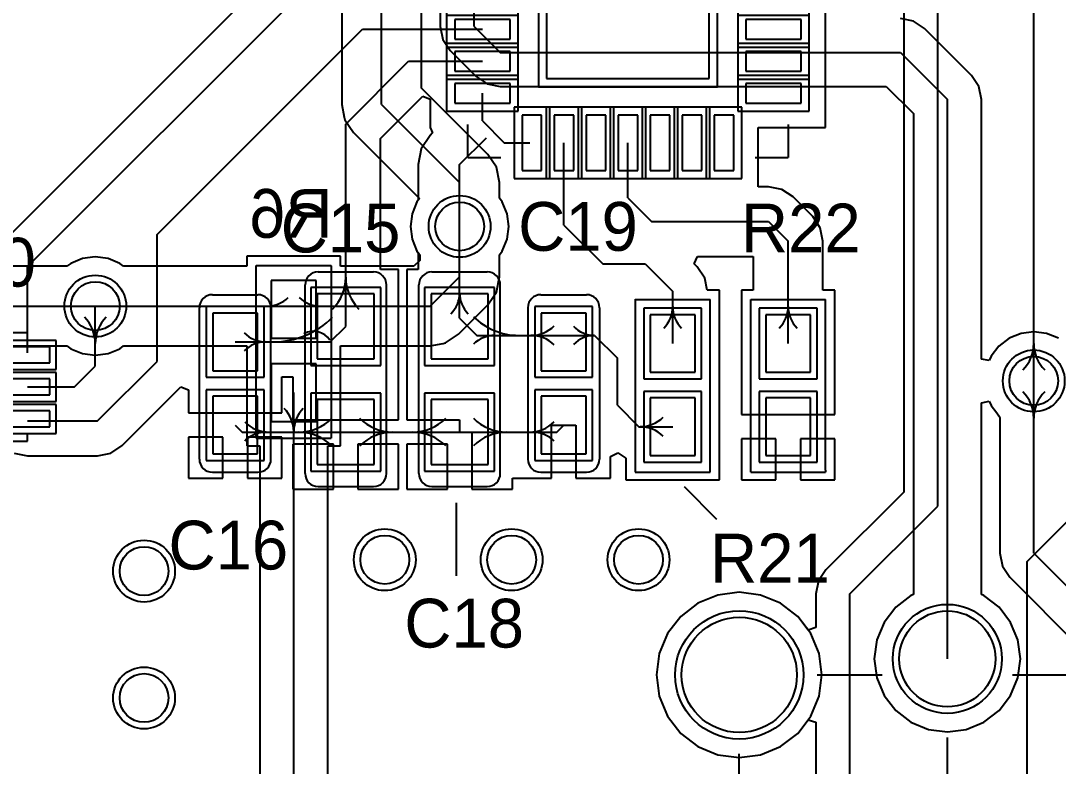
# Model space of a CAD drawing. Extents: x 99 to 149, y 18 to 126.
# Drawn here: x 108.77 to 124.97, y 66.12 to 77.77 of the extents above; entities that cross this region are included whole.
import ezdxf

# ---------------------------------------------------------------- set-up
doc = ezdxf.new("R2010")
doc.units = 0
doc.layers.get('0').update_dxf_attribs({"linetype": 'CONTINUOUS'})
for name, color, linetype in [('BOTTOMLAYER', 5, 'CONTINUOUS'), ('BOTTOMOVERLAY', 54, 'CONTINUOUS'), ('TOPLAYER', 1, 'CONTINUOUS'), ('TOPOVERLAY', 2, 'CONTINUOUS'), ('TOPSOLDER', 216, 'CONTINUOUS')]:
    doc.layers.add(name, color=color, linetype=linetype)

# ---------------------------------------------------------------- blocks, each defined once
blk = doc.blocks.new('KEY_TONE_LED_1')
at = {"layer": 'BOTTOMLAYER'}
for centre, radius in [((0, 2.5), 0.75), ((-3.250001, 2.250001), 0.899999), ((3.249999, 2.250001), 0.899999), ((-3.250001, -2.250001), 0.899999), ((3.249999, -2.250001), 0.899999), ((0, -2.5), 0.75)]:
    blk.add_circle(centre, radius, dxfattribs=at)
at = {"layer": 'TOPLAYER'}
for centre, radius in [((0, 2.5), 0.75), ((-3.250001, 2.250001), 0.899999), ((3.249999, 2.250001), 0.899999), ((-3.250001, -2.250001), 0.899999), ((3.249999, -2.250001), 0.899999), ((0, -2.5), 0.75)]:
    blk.add_circle(centre, radius, dxfattribs=at)
at = {"layer": 'TOPOVERLAY'}
for p, q in [((-1.016, 2.250001), (-2.032, 2.250001)), ((2.032, 2.250001), (1.016, 2.250001)), ((0, 1.2446), (0, 0.508)), ((-3.250001, 1.016), (-3.250001, -1.016)), ((3.249999, 1.016), (3.249999, -1.016)), ((0.4826, 0.508), (-0.508, 0.508)), ((0, -0.508), (-0.508, 0.508)), ((0.4826, 0.508), (0, -0.508)), ((0.508, -0.508), (-0.508, -0.508)), ((0, -0.508), (0, -1.27)), ((-1.016, -2.250001), (-2.032, -2.250001)), ((2.032, -2.250001), (1.016, -2.250001))]:
    blk.add_line(p, q, dxfattribs=at)
blk.add_circle((0, 0), 0.1, dxfattribs=at)
at = {"layer": 'TOPSOLDER'}
for centre, radius in [((-3.250001, 2.250001), 1.001599), ((0, 2.5), 0.8516), ((3.249999, 2.250001), 1.001599), ((-3.250001, -2.250001), 1.001599), ((3.249999, -2.250001), 1.001599), ((0, -2.5), 0.8516)]:
    blk.add_circle(centre, radius, dxfattribs=at)
blk = doc.blocks.new('UDFN_7')
at = {"layer": 'TOPLAYER'}
for p, q in [((0.124998, 1.5), (-0.124998, 1.5)), ((-0.124998, 1.5), (-0.124998, 0.800001)), ((0.124998, 0.800001), (0.124998, 1.5)), ((0.624997, 1.5), (0.375001, 1.5)), ((0.375001, 1.5), (0.375001, 0.800001)), ((0.624997, 0.800001), (0.624997, 1.5)), ((1.124996, 1.5), (0.875, 1.5)), ((0.875, 1.5), (0.875, 0.800001)), ((1.124996, 0.800001), (1.124996, 1.5)), ((-0.124998, 0.800001), (0.124998, 0.800001)), ((0.375001, 0.800001), (0.624997, 0.800001)), ((0.875, 0.800001), (1.124996, 0.800001)), ((0.124998, 0.349999), (-0.124998, 0.349999)), ((-0.124998, 0.349999), (-0.124998, -0.349999)), ((0.124998, -0.349999), (0.124998, 0.349999)), ((0.624997, 0.349999), (0.375001, 0.349999)), ((0.375001, 0.349999), (0.375001, -0.349999)), ((0.624997, -0.349999), (0.624997, 0.349999)), ((1.124996, 0.349999), (0.875, 0.349999)), ((0.875, 0.349999), (0.875, -0.349999)), ((1.124996, -0.349999), (1.124996, 0.349999)), ((-0.124998, -0.349999), (0.124998, -0.349999)), ((0.375001, -0.349999), (0.624997, -0.349999)), ((0.875, -0.349999), (1.124996, -0.349999))]:
    blk.add_line(p, q, dxfattribs=at)
at = {"layer": 'TOPOVERLAY'}
for p, q in [((-0.249999, 1.15), (-0.349999, 1.15)), ((-0.349999, 0), (-0.349999, 1.15)), ((1.35, 1.15), (1.249997, 1.15)), ((1.349997, 0.000003), (1.35, 1.15)), ((-0.249999, 0), (-0.349999, 0)), ((1.250003, 0), (1.349997, 0.000003))]:
    blk.add_line(p, q, dxfattribs=at)
blk.add_circle((-0.449999, -0.449999), 0.1, dxfattribs=at)
at = {"layer": 'TOPSOLDER'}
for p, q in [((0.226598, 1.6016), (-0.226598, 1.6016)), ((-0.226598, 1.6016), (-0.226598, 0.698401)), ((0.226598, 0.698401), (0.226598, 1.6016)), ((0.726597, 1.6016), (0.273401, 1.6016)), ((0.273401, 1.6016), (0.273401, 0.698401)), ((0.726597, 0.698401), (0.726597, 1.6016)), ((1.226596, 1.6016), (0.7734, 1.6016)), ((0.7734, 1.6016), (0.7734, 0.698401)), ((1.226596, 0.698401), (1.226596, 1.6016)), ((-0.226598, 0.698401), (0.226598, 0.698401)), ((0.273401, 0.698401), (0.726597, 0.698401)), ((0.7734, 0.698401), (1.226596, 0.698401)), ((0.226598, 0.451599), (-0.226598, 0.451599)), ((-0.226598, 0.451599), (-0.226598, -0.451599)), ((0.226598, -0.451599), (0.226598, 0.451599)), ((0.726597, 0.451599), (0.273401, 0.451599)), ((0.273401, 0.451599), (0.273401, -0.451599)), ((0.726597, -0.451599), (0.726597, 0.451599)), ((1.226596, 0.451599), (0.7734, 0.451599)), ((0.7734, 0.451599), (0.7734, -0.451599)), ((1.226596, -0.451599), (1.226596, 0.451599)), ((-0.226598, -0.451599), (0.226598, -0.451599)), ((0.273401, -0.451599), (0.726597, -0.451599)), ((0.7734, -0.451599), (1.226596, -0.451599))]:
    blk.add_line(p, q, dxfattribs=at)
blk = doc.blocks.new('QFN_28_9')
at = {"layer": 'TOPLAYER'}
for p, q in [((0.9257, 1.2051), (0.6209, 1.2051)), ((0.6209, 1.2051), (0.6209, 0.3415)), ((0.9257, 0.3415), (0.9257, 1.2051)), ((1.425699, 1.2051), (1.120899, 1.2051)), ((1.120899, 1.2051), (1.120899, 0.3415)), ((1.425699, 0.3415), (1.425699, 1.2051)), ((1.925704, 1.2051), (1.620904, 1.2051)), ((1.620904, 1.2051), (1.620904, 0.3415)), ((1.925704, 0.3415), (1.925704, 1.2051)), ((2.425703, 1.2051), (2.120903, 1.2051)), ((2.120903, 1.2051), (2.120903, 0.3415)), ((2.425703, 0.3415), (2.425703, 1.2051)), ((2.925699, 1.205098), (2.620899, 1.205098)), ((2.620899, 1.205098), (2.620899, 0.341498)), ((2.925699, 0.341498), (2.925699, 1.205098)), ((3.425698, 1.205098), (3.120898, 1.205098)), ((3.120898, 1.205098), (3.120898, 0.341498)), ((3.425698, 0.341498), (3.425698, 1.205098)), ((3.925697, 1.205098), (3.620897, 1.205098)), ((3.620897, 1.205098), (3.620897, 0.341498)), ((3.925697, 0.341498), (3.925697, 1.205098)), ((0.6209, 0.3415), (0.9257, 0.3415)), ((1.120899, 0.3415), (1.425699, 0.3415)), ((1.620904, 0.3415), (1.925704, 0.3415)), ((2.120903, 0.3415), (2.425703, 0.3415)), ((2.620899, 0.341498), (2.925699, 0.341498)), ((3.120898, 0.341498), (3.425698, 0.341498)), ((3.620897, 0.341498), (3.925697, 0.341498)), ((0.4318, 0.1524), (-0.4318, 0.1524)), ((-0.4318, 0.1524), (-0.4318, -0.1524)), ((0.4318, -0.1524), (0.4318, 0.1524)), ((4.978403, 0.152397), (4.114803, 0.152397)), ((4.114803, 0.152397), (4.114803, -0.152403)), ((4.978403, -0.152403), (4.978403, 0.152397)), ((-0.4318, -0.1524), (0.4318, -0.1524)), ((4.114803, -0.152403), (4.978403, -0.152403)), ((3.543303, -0.230002), (1.003303, -0.230002)), ((1.003303, -0.230002), (1.003303, -2.770002)), ((3.543303, -2.770002), (3.543303, -0.230002)), ((0.4318, -0.347599), (-0.4318, -0.347599)), ((-0.4318, -0.347599), (-0.4318, -0.652399)), ((0.4318, -0.652399), (0.4318, -0.347599)), ((4.978403, -0.347602), (4.114803, -0.347602)), ((4.114803, -0.347602), (4.114803, -0.652402)), ((4.978403, -0.652402), (4.978403, -0.347602)), ((-0.4318, -0.652399), (0.4318, -0.652399)), ((4.114803, -0.652402), (4.978403, -0.652402)), ((0.4318, -0.847601), (-0.4318, -0.847601)), ((-0.4318, -0.847601), (-0.4318, -1.152401)), ((0.4318, -1.152401), (0.4318, -0.847601)), ((4.9784, -0.847601), (4.1148, -0.847601)), ((4.1148, -0.847601), (4.1148, -1.152401)), ((4.9784, -1.152401), (4.9784, -0.847601)), ((-0.4318, -1.152401), (0.4318, -1.152401)), ((4.1148, -1.152401), (4.9784, -1.152401)), ((0.4318, -1.347602), (-0.4318, -1.347602)), ((-0.4318, -1.347602), (-0.4318, -1.652402)), ((0.4318, -1.652402), (0.4318, -1.347602)), ((4.978403, -1.3476), (4.114803, -1.3476)), ((4.114803, -1.3476), (4.114803, -1.6524)), ((4.978403, -1.6524), (4.978403, -1.3476)), ((-0.4318, -1.652402), (0.4318, -1.652402)), ((4.114803, -1.6524), (4.978403, -1.6524)), ((0.4318, -1.847601), (-0.4318, -1.847601)), ((-0.4318, -1.847601), (-0.4318, -2.152401)), ((0.4318, -2.152401), (0.4318, -1.847601)), ((4.978403, -1.847599), (4.114803, -1.847599)), ((4.114803, -1.847599), (4.114803, -2.152399)), ((4.978403, -2.152399), (4.978403, -1.847599)), ((-0.4318, -2.152401), (0.4318, -2.152401)), ((4.114803, -2.152399), (4.978403, -2.152399)), ((0.4318, -2.3476), (-0.4318, -2.3476)), ((-0.4318, -2.3476), (-0.4318, -2.6524)), ((0.4318, -2.6524), (0.4318, -2.3476)), ((4.978403, -2.347598), (4.114803, -2.347598)), ((4.114803, -2.347598), (4.114803, -2.652398)), ((4.978403, -2.652398), (4.978403, -2.347598)), ((-0.4318, -2.6524), (0.4318, -2.6524)), ((4.114803, -2.652398), (4.978403, -2.652398)), ((0.4318, -2.847599), (-0.4318, -2.847599)), ((-0.4318, -2.847599), (-0.4318, -3.152399)), ((0.4318, -3.152399), (0.4318, -2.847599)), ((1.003303, -2.770002), (3.543303, -2.770002)), ((4.978403, -2.847599), (4.114803, -2.847599)), ((4.114803, -2.847599), (4.114803, -3.152399)), ((4.978403, -3.152399), (4.978403, -2.847599)), ((-0.4318, -3.152399), (0.4318, -3.152399)), ((4.114803, -3.152399), (4.978403, -3.152399)), ((0.9257, -3.3415), (0.6209, -3.3415)), ((0.6209, -3.3415), (0.6209, -4.2051)), ((0.9257, -4.2051), (0.9257, -3.3415)), ((1.425699, -3.3415), (1.120899, -3.3415)), ((1.120899, -3.3415), (1.120899, -4.2051)), ((1.425699, -4.2051), (1.425699, -3.3415)), ((1.925701, -3.3415), (1.620901, -3.3415)), ((1.620901, -3.3415), (1.620901, -4.2051)), ((1.925701, -4.2051), (1.925701, -3.3415)), ((2.4257, -3.3415), (2.1209, -3.3415)), ((2.1209, -3.3415), (2.1209, -4.2051)), ((2.4257, -4.2051), (2.4257, -3.3415)), ((2.925699, -3.3415), (2.620899, -3.3415)), ((2.620899, -3.3415), (2.620899, -4.2051)), ((2.925699, -4.2051), (2.925699, -3.3415)), ((3.425698, -3.3415), (3.120898, -3.3415)), ((3.120898, -3.3415), (3.120898, -4.2051)), ((3.425698, -4.2051), (3.425698, -3.3415)), ((3.925697, -3.3415), (3.620897, -3.3415)), ((3.620897, -3.3415), (3.620897, -4.2051)), ((3.925697, -4.2051), (3.925697, -3.3415)), ((0.6209, -4.2051), (0.9257, -4.2051)), ((1.120899, -4.2051), (1.425699, -4.2051)), ((1.620901, -4.2051), (1.925701, -4.2051)), ((2.1209, -4.2051), (2.4257, -4.2051)), ((2.620899, -4.2051), (2.925699, -4.2051)), ((3.120898, -4.2051), (3.425698, -4.2051)), ((3.620897, -4.2051), (3.925697, -4.2051))]:
    blk.add_line(p, q, dxfattribs=at)
at = {"layer": 'TOPOVERLAY'}
for p, q in [((-0.2286, 1.0019), (0.288158, 1.0019)), ((-0.2286, 0.48514), (-0.2286, 1.0019)), ((4.258434, 1.0019), (4.775203, 1.0019)), ((4.775197, 0.485137), (4.775203, 1.0019)), ((-0.2286, -4.0019), (-0.2286, -3.485139)), ((4.775197, -3.485142), (4.7752, -4.0019)), ((-0.2286, -4.0019), (0.28816, -4.0019)), ((4.25844, -4.0019), (4.7752, -4.0019))]:
    blk.add_line(p, q, dxfattribs=at)
blk.add_circle((-0.5715, 1.0654), 0.056797, dxfattribs=at)
at = {"layer": 'TOPSOLDER'}
for p, q in [((1.0527, 1.3321), (0.4939, 1.3321)), ((0.4939, 1.3321), (0.4939, 0.2145)), ((1.552699, 1.3321), (0.993899, 1.3321)), ((0.993899, 1.3321), (0.993899, 0.2145)), ((1.0527, 0.2145), (1.0527, 1.3321)), ((2.052704, 1.3321), (1.493904, 1.3321)), ((1.493904, 1.3321), (1.493904, 0.2145)), ((1.552699, 0.2145), (1.552699, 1.3321)), ((2.552703, 1.3321), (1.993903, 1.3321)), ((1.993903, 1.3321), (1.993903, 0.2145)), ((2.052704, 0.2145), (2.052704, 1.3321)), ((3.052699, 1.332098), (2.493899, 1.332098)), ((2.493899, 1.332098), (2.493899, 0.214498)), ((2.552703, 0.2145), (2.552703, 1.3321)), ((3.552698, 1.332098), (2.993898, 1.332098)), ((2.993898, 1.332098), (2.993898, 0.214498)), ((3.052699, 0.214498), (3.052699, 1.332098)), ((4.052697, 1.332098), (3.493897, 1.332098)), ((3.493897, 1.332098), (3.493897, 0.214498)), ((3.552698, 0.214498), (3.552698, 1.332098)), ((4.052697, 0.214498), (4.052697, 1.332098)), ((0.5588, 0.2794), (-0.5588, 0.2794)), ((-0.5588, 0.2794), (-0.5588, -0.2794)), ((0.4939, 0.2145), (1.0527, 0.2145)), ((0.5588, -0.2794), (0.5588, 0.2794)), ((0.993899, 0.2145), (1.552699, 0.2145)), ((1.493904, 0.2145), (2.052704, 0.2145)), ((1.993903, 0.2145), (2.552703, 0.2145)), ((2.493899, 0.214498), (3.052699, 0.214498)), ((2.993898, 0.214498), (3.552698, 0.214498)), ((3.493897, 0.214498), (4.052697, 0.214498)), ((5.105403, 0.279397), (3.987803, 0.279397)), ((3.987803, 0.279397), (3.987803, -0.279403)), ((5.105403, -0.279403), (5.105403, 0.279397)), ((3.670303, -0.103002), (0.876303, -0.103002)), ((0.876303, -0.103002), (0.876303, -2.897002)), ((3.670303, -2.897002), (3.670303, -0.103002)), ((0.5588, -0.220599), (-0.5588, -0.220599)), ((-0.5588, -0.220599), (-0.5588, -0.779399)), ((-0.5588, -0.2794), (0.5588, -0.2794)), ((0.5588, -0.779399), (0.5588, -0.220599)), ((5.105403, -0.220602), (3.987803, -0.220602)), ((3.987803, -0.220602), (3.987803, -0.779402)), ((3.987803, -0.279403), (5.105403, -0.279403)), ((5.105403, -0.779402), (5.105403, -0.220602)), ((0.5588, -0.720601), (-0.5588, -0.720601)), ((-0.5588, -0.720601), (-0.5588, -1.279401)), ((-0.5588, -0.779399), (0.5588, -0.779399)), ((0.5588, -1.279401), (0.5588, -0.720601)), ((5.1054, -0.720601), (3.9878, -0.720601)), ((3.9878, -0.720601), (3.9878, -1.279401)), ((3.987803, -0.779402), (5.105403, -0.779402)), ((5.1054, -1.279401), (5.1054, -0.720601)), ((0.5588, -1.220602), (-0.5588, -1.220602)), ((-0.5588, -1.220602), (-0.5588, -1.779402)), ((-0.5588, -1.279401), (0.5588, -1.279401)), ((0.5588, -1.779402), (0.5588, -1.220602)), ((3.9878, -1.279401), (5.1054, -1.279401)), ((5.105403, -1.2206), (3.987803, -1.2206)), ((3.987803, -1.2206), (3.987803, -1.7794)), ((5.105403, -1.7794), (5.105403, -1.2206)), ((0.5588, -1.720601), (-0.5588, -1.720601)), ((-0.5588, -1.720601), (-0.5588, -2.279401)), ((-0.5588, -1.779402), (0.5588, -1.779402)), ((0.5588, -2.279401), (0.5588, -1.720601)), ((5.105403, -1.720599), (3.987803, -1.720599)), ((3.987803, -1.720599), (3.987803, -2.279399)), ((3.987803, -1.7794), (5.105403, -1.7794)), ((5.105403, -2.279399), (5.105403, -1.720599)), ((0.5588, -2.2206), (-0.5588, -2.2206)), ((-0.5588, -2.2206), (-0.5588, -2.7794)), ((0.5588, -2.7794), (0.5588, -2.2206)), ((5.105403, -2.220598), (3.987803, -2.220598)), ((3.987803, -2.220598), (3.987803, -2.779398)), ((5.105403, -2.779398), (5.105403, -2.220598)), ((-0.5588, -2.279401), (0.5588, -2.279401)), ((3.987803, -2.279399), (5.105403, -2.279399)), ((0.5588, -2.720599), (-0.5588, -2.720599)), ((-0.5588, -2.720599), (-0.5588, -3.279399)), ((0.5588, -3.279399), (0.5588, -2.720599)), ((5.105403, -2.720599), (3.987803, -2.720599)), ((3.987803, -2.720599), (3.987803, -3.279399)), ((5.105403, -3.279399), (5.105403, -2.720599)), ((-0.5588, -2.7794), (0.5588, -2.7794)), ((0.876303, -2.897002), (3.670303, -2.897002)), ((3.987803, -2.779398), (5.105403, -2.779398)), ((1.0527, -3.2145), (0.4939, -3.2145)), ((0.4939, -3.2145), (0.4939, -4.3321)), ((1.552699, -3.2145), (0.993899, -3.2145)), ((0.993899, -3.2145), (0.993899, -4.3321)), ((1.0527, -4.3321), (1.0527, -3.2145)), ((2.052701, -3.2145), (1.493901, -3.2145)), ((1.493901, -3.2145), (1.493901, -4.3321)), ((1.552699, -4.3321), (1.552699, -3.2145)), ((2.5527, -3.2145), (1.9939, -3.2145)), ((1.9939, -3.2145), (1.9939, -4.3321)), ((2.052701, -4.3321), (2.052701, -3.2145)), ((3.052699, -3.2145), (2.493899, -3.2145)), ((2.493899, -3.2145), (2.493899, -4.3321)), ((2.5527, -4.3321), (2.5527, -3.2145)), ((3.552698, -3.2145), (2.993898, -3.2145)), ((2.993898, -3.2145), (2.993898, -4.3321)), ((3.052699, -4.3321), (3.052699, -3.2145)), ((4.052697, -3.2145), (3.493897, -3.2145)), ((3.493897, -3.2145), (3.493897, -4.3321)), ((3.552698, -4.3321), (3.552698, -3.2145)), ((4.052697, -4.3321), (4.052697, -3.2145)), ((-0.5588, -3.279399), (0.5588, -3.279399)), ((3.987803, -3.279399), (5.105403, -3.279399)), ((0.4939, -4.3321), (1.0527, -4.3321)), ((0.993899, -4.3321), (1.552699, -4.3321)), ((1.493901, -4.3321), (2.052701, -4.3321)), ((1.9939, -4.3321), (2.5527, -4.3321)), ((2.493899, -4.3321), (3.052699, -4.3321)), ((2.993898, -4.3321), (3.552698, -4.3321)), ((3.493897, -4.3321), (4.052697, -4.3321))]:
    blk.add_line(p, q, dxfattribs=at)
blk = doc.blocks.new('R0402_16')
at = {"layer": 'TOPLAYER'}
for p, q in [((-0.850001, 0.349997), (-1.749999, 0.349997)), ((-1.749999, 0.349997), (-1.749999, -0.350002)), ((-0.850001, -0.350002), (-0.850001, 0.349997)), ((0.449999, 0.349999), (-0.449999, 0.349999)), ((-0.449999, 0.349999), (-0.449999, -0.349999)), ((0.449999, -0.349999), (0.449999, 0.349999)), ((-1.749999, -0.350002), (-0.850001, -0.350002)), ((-0.449999, -0.349999), (0.449999, -0.349999))]:
    blk.add_line(p, q, dxfattribs=at)
at = {"layer": 'TOPOVERLAY'}
for p, q in [((-2.0112, 0.5842), (-2.011208, -0.584203)), ((-2.0112, 0.5842), (0.681198, 0.5842)), ((0.681198, 0.5842), (0.685797, 0.5842)), ((0.685797, 0.5842), (0.685797, -0.5842)), ((-1.981203, -0.5842), (-2.011208, -0.584203)), ((-1.981203, -0.5842), (0.685797, -0.5842))]:
    blk.add_line(p, q, dxfattribs=at)
at = {"layer": 'TOPSOLDER'}
for p, q in [((-0.748401, 0.451597), (-1.851599, 0.451597)), ((-1.851599, 0.451597), (-1.851599, -0.451602)), ((-0.748401, -0.451602), (-0.748401, 0.451597)), ((0.551599, 0.451599), (-0.551599, 0.451599)), ((-0.551599, 0.451599), (-0.551599, -0.451599)), ((0.551599, -0.451599), (0.551599, 0.451599)), ((-1.851599, -0.451602), (-0.748401, -0.451602)), ((-0.551599, -0.451599), (0.551599, -0.451599))]:
    blk.add_line(p, q, dxfattribs=at)
blk = doc.blocks.new('R0402_17')
at = {"layer": 'TOPLAYER'}
for p, q in [((-0.850001, 0.349999), (-1.749999, 0.349999)), ((-1.749999, 0.349999), (-1.749999, -0.349999)), ((-0.850001, -0.349999), (-0.850001, 0.349999)), ((0.449999, 0.349999), (-0.449999, 0.349999)), ((-0.449999, 0.349999), (-0.449999, -0.349999)), ((0.449999, -0.349999), (0.449999, 0.349999)), ((-1.749999, -0.349999), (-0.850001, -0.349999)), ((-0.449999, -0.349999), (0.449999, -0.349999))]:
    blk.add_line(p, q, dxfattribs=at)
at = {"layer": 'TOPOVERLAY'}
for p, q in [((0.681203, 0.584205), (-2.011195, 0.584203)), ((-2.011195, 0.584203), (-2.011195, -0.584197)), ((0.681203, 0.584205), (0.685803, 0.5842)), ((0.685803, 0.5842), (0.685803, -0.584197)), ((-2.011195, -0.584197), (-1.981197, -0.584197)), ((-1.981197, -0.584197), (0.685803, -0.584197))]:
    blk.add_line(p, q, dxfattribs=at)
at = {"layer": 'TOPSOLDER'}
for p, q in [((-0.748401, 0.451599), (-1.851599, 0.451599)), ((-1.851599, 0.451599), (-1.851599, -0.451599)), ((-0.748401, -0.451599), (-0.748401, 0.451599)), ((0.551599, 0.451599), (-0.551599, 0.451599)), ((-0.551599, 0.451599), (-0.551599, -0.451599)), ((0.551599, -0.451599), (0.551599, 0.451599)), ((-1.851599, -0.451599), (-0.748401, -0.451599)), ((-0.551599, -0.451599), (0.551599, -0.451599))]:
    blk.add_line(p, q, dxfattribs=at)
blk = doc.blocks.new('R0402_B_21')
at = {"layer": 'BOTTOMLAYER'}
for p, q in [((-0.850001, 0.349999), (-1.749999, 0.349999)), ((-1.749999, 0.349999), (-1.749999, -0.349999)), ((-0.850001, -0.349999), (-0.850001, 0.349999)), ((0.449999, 0.349999), (-0.449999, 0.349999)), ((-0.449999, 0.349999), (-0.449999, -0.349999)), ((0.449999, -0.349999), (0.449999, 0.349999)), ((-1.749999, -0.349999), (-0.850001, -0.349999)), ((-0.449999, -0.349999), (0.449999, -0.349999))]:
    blk.add_line(p, q, dxfattribs=at)
at = {"layer": 'BOTTOMOVERLAY'}
for p, q in [((-2.011197, 0.584203), (-2.011197, -0.584203)), ((-2.011197, 0.584203), (-1.981203, 0.584203)), ((-1.981203, 0.584203), (0.6858, 0.584203)), ((0.6858, 0.584203), (0.685803, -0.5842)), ((0.6812, -0.5842), (-2.011197, -0.584203)), ((0.6812, -0.5842), (0.685803, -0.5842))]:
    blk.add_line(p, q, dxfattribs=at)
blk = doc.blocks.new('C0603_27')
at = {"layer": 'TOPLAYER'}
for p, q in [((-1.3335, 0.4445), (-1.3335, -0.4445)), ((-0.3175, 0.4445), (-1.3335, 0.4445)), ((-0.3175, -0.4445), (-0.3175, 0.4445)), ((0.3175, 0.4445), (0.3175, -0.4445)), ((1.3335, 0.4445), (0.3175, 0.4445)), ((1.3335, -0.4445), (1.3335, 0.4445)), ((-1.3335, -0.4445), (-0.3175, -0.4445)), ((0.3175, -0.4445), (1.3335, -0.4445))]:
    blk.add_line(p, q, dxfattribs=at)
at = {"layer": 'TOPOVERLAY'}
for p, q in [((1.4732, 0.635), (-1.4732, 0.635)), ((-1.6764, -0.431797), (-1.6764, 0.4318)), ((1.6764, -0.431797), (1.6764, 0.4318)), ((1.4732, -0.634997), (-1.4732, -0.634997))]:
    blk.add_line(p, q, dxfattribs=at)
for centre, start, end in [((-1.4732, 0.431797), -270, -180), ((1.473197, 0.431797), 0, 90), ((-1.4732, -0.4318), -180, -90), ((1.4732, -0.4318), -90, 0)]:
    blk.add_arc(centre, 0.2032, start, end, dxfattribs=at)
at = {"layer": 'TOPSOLDER'}
for p, q in [((-1.4351, 0.5461), (-1.4351, -0.5461)), ((-0.2159, 0.5461), (-1.4351, 0.5461)), ((-0.2159, -0.5461), (-0.2159, 0.5461)), ((0.2159, 0.5461), (0.2159, -0.5461)), ((1.4351, 0.5461), (0.2159, 0.5461)), ((1.4351, -0.5461), (1.4351, 0.5461)), ((-1.4351, -0.5461), (-0.2159, -0.5461)), ((0.2159, -0.5461), (1.4351, -0.5461))]:
    blk.add_line(p, q, dxfattribs=at)
blk = doc.blocks.new('C0402_29')
at = {"layer": 'TOPLAYER'}
for p, q in [((-0.850001, 0.349999), (-1.749999, 0.349999)), ((-1.749999, 0.349999), (-1.749999, -0.349999)), ((-0.850001, -0.349999), (-0.850001, 0.349999)), ((0.449999, 0.349999), (-0.449999, 0.349999)), ((-0.449999, 0.349999), (-0.449999, -0.349999)), ((0.449999, -0.349999), (0.449999, 0.349999)), ((-1.749999, -0.349999), (-0.850001, -0.349999)), ((-0.449999, -0.349999), (0.449999, -0.349999))]:
    blk.add_line(p, q, dxfattribs=at)
at = {"layer": 'TOPOVERLAY'}
for p, q in [((-1.8334, 0.5588), (0.5334, 0.5588)), ((-2.0366, 0.3556), (-2.0366, -0.3556)), ((0.7366, 0.3556), (0.7366, -0.3556)), ((-1.8334, -0.5588), (0.5334, -0.5588))]:
    blk.add_line(p, q, dxfattribs=at)
for centre, start, end in [((-1.8334, 0.3556), 90, 180), ((0.5334, 0.355597), 0, 90), ((-1.8334, -0.3556), 180, 270), ((0.533403, -0.3556), -90, 0)]:
    blk.add_arc(centre, 0.2032, start, end, dxfattribs=at)
at = {"layer": 'TOPSOLDER'}
for p, q in [((-0.748401, 0.451599), (-1.851599, 0.451599)), ((-1.851599, 0.451599), (-1.851599, -0.451599)), ((-0.748401, -0.451599), (-0.748401, 0.451599)), ((0.551599, 0.451599), (-0.551599, 0.451599)), ((-0.551599, 0.451599), (-0.551599, -0.451599)), ((0.551599, -0.451599), (0.551599, 0.451599)), ((-1.851599, -0.451599), (-0.748401, -0.451599)), ((-0.551599, -0.451599), (0.551599, -0.451599))]:
    blk.add_line(p, q, dxfattribs=at)
blk = doc.blocks.new('C0603_30')
at = {"layer": 'TOPLAYER'}
for p, q in [((-1.3335, 0.4445), (-1.3335, -0.4445)), ((-0.3175, 0.4445), (-1.3335, 0.4445)), ((-0.3175, -0.4445), (-0.3175, 0.4445)), ((0.3175, 0.4445), (0.3175, -0.4445)), ((1.3335, 0.4445), (0.3175, 0.4445)), ((1.3335, -0.4445), (1.3335, 0.4445)), ((-1.3335, -0.4445), (-0.3175, -0.4445)), ((0.3175, -0.4445), (1.3335, -0.4445))]:
    blk.add_line(p, q, dxfattribs=at)
at = {"layer": 'TOPOVERLAY'}
for p, q in [((-1.4732, 0.635), (1.473203, 0.635)), ((-1.676397, 0.4318), (-1.6764, -0.4318)), ((1.676403, 0.4318), (1.6764, -0.4318)), ((-1.4732, -0.635), (1.4732, -0.635))]:
    blk.add_line(p, q, dxfattribs=at)
for centre, start, end in [((-1.4732, 0.4318), 90, 180), ((1.473197, 0.4318), 0, 90), ((-1.473197, -0.431797), 180, 270), ((1.4732, -0.431797), -90, 0)]:
    blk.add_arc(centre, 0.2032, start, end, dxfattribs=at)
at = {"layer": 'TOPSOLDER'}
for p, q in [((-1.4351, 0.5461), (-1.4351, -0.5461)), ((-0.2159, 0.5461), (-1.4351, 0.5461)), ((-0.2159, -0.5461), (-0.2159, 0.5461)), ((0.2159, 0.5461), (0.2159, -0.5461)), ((1.4351, 0.5461), (0.2159, 0.5461)), ((1.4351, -0.5461), (1.4351, 0.5461)), ((-1.4351, -0.5461), (-0.2159, -0.5461)), ((0.2159, -0.5461), (1.4351, -0.5461))]:
    blk.add_line(p, q, dxfattribs=at)
blk = doc.blocks.new('C0402_52')
at = {"layer": 'TOPLAYER'}
for p, q in [((-0.850001, 0.350002), (-1.749999, 0.350002)), ((-1.749999, 0.350002), (-1.749999, -0.349997)), ((-0.850001, -0.349997), (-0.850001, 0.350002)), ((0.449999, 0.349999), (-0.449999, 0.349999)), ((-0.449999, 0.349999), (-0.449999, -0.349999)), ((0.449999, -0.349999), (0.449999, 0.349999)), ((-1.749999, -0.349997), (-0.850001, -0.349997)), ((-0.449999, -0.349999), (0.449999, -0.349999))]:
    blk.add_line(p, q, dxfattribs=at)
at = {"layer": 'TOPOVERLAY'}
for p, q in [((0.5334, 0.558803), (-1.8334, 0.5588)), ((-2.0366, 0.3556), (-2.0366, -0.355597)), ((0.7366, 0.3556), (0.7366, -0.355597)), ((0.5334, -0.558797), (-1.8334, -0.5588))]:
    blk.add_line(p, q, dxfattribs=at)
for centre, start, end in [((-1.8334, 0.355597), 90, 180), ((0.533397, 0.355597), 0, 90), ((-1.8334, -0.355597), 180, 270), ((0.533395, -0.3556), -90, 0)]:
    blk.add_arc(centre, 0.2032, start, end, dxfattribs=at)
at = {"layer": 'TOPSOLDER'}
for p, q in [((-0.748401, 0.451602), (-1.851599, 0.451602)), ((-1.851599, 0.451602), (-1.851599, -0.451597)), ((-0.748401, -0.451597), (-0.748401, 0.451602)), ((0.551599, 0.451599), (-0.551599, 0.451599)), ((-0.551599, 0.451599), (-0.551599, -0.451599)), ((0.551599, -0.451599), (0.551599, 0.451599)), ((-1.851599, -0.451597), (-0.748401, -0.451597)), ((-0.551599, -0.451599), (0.551599, -0.451599))]:
    blk.add_line(p, q, dxfattribs=at)

msp = doc.modelspace()

# ---------------------------------------------------------------- linework, layer by layer
at = {"layer": 'BOTTOMLAYER'}
for p, q in [((115.8494, 77.681201), (115.8494, 82.050001)), ((115.318499, 81.830095), (115.318499, 77.681214)), ((114.4016, 76.462001), (114.4016, 81.237201)), ((115.023143, 76.71945), (115.023143, 81.237201)), ((113.780057, 80.979749), (113.780057, 76.462001)), ((122.707367, 77.76529), (122.5042, 77.805704)), ((115.318499, 77.681214), (115.318497, 77.681201)), ((115.318497, 77.681201), (115.358911, 77.478034)), ((115.8494, 77.681201), (116.2558, 77.274801)), ((122.879604, 77.650205), (122.707367, 77.76529)), ((123.613197, 76.91661), (122.879604, 77.650205)), ((115.358911, 77.478034), (115.473996, 77.305797)), ((115.473996, 77.305797), (115.880396, 76.899397)), ((116.2558, 77.274801), (122.5042, 77.274801)), ((122.5042, 77.274801), (123.2378, 76.541201)), ((115.880396, 76.899397), (116.052633, 76.784312)), ((123.613205, 76.916605), (123.613197, 76.91661)), ((123.728289, 76.744368), (123.613205, 76.916605)), ((116.060299, 75.682297), (115.023143, 76.71945)), ((116.052633, 76.784312), (116.2558, 76.7439)), ((116.2558, 76.7439), (122.284292, 76.7439)), ((122.284292, 76.7439), (122.7069, 76.321295)), ((123.768703, 76.541201), (123.728289, 76.744368)), ((123.2378, 67.801002), (123.2378, 76.541201)), ((123.768701, 76.541188), (123.768703, 76.541201)), ((123.768701, 72.485354), (123.768701, 76.541188)), ((113.780057, 76.462001), (113.819521, 76.263609)), ((114.4016, 76.462001), (115.6208, 75.242801)), ((122.7069, 76.321295), (122.7069, 68.80528)), ((113.819521, 76.263609), (113.827369, 76.224145)), ((113.827369, 76.224145), (113.962104, 76.022505)), ((113.962104, 76.022505), (114.993456, 74.991153)), ((116.19503, 75.480654), (116.060299, 75.682297)), ((116.242343, 75.242801), (116.19503, 75.480654)), ((115.6208, 74.557001), (115.6208, 75.242801)), ((116.242343, 74.998715), (116.242343, 75.242801)), ((114.955193, 74.941288), (114.878411, 74.755924)), ((114.993456, 74.991153), (114.955193, 74.941288)), ((116.286407, 74.941288), (116.242343, 74.998715)), ((116.363189, 74.755924), (116.286407, 74.941288)), ((114.878411, 74.755924), (114.852224, 74.557001)), ((116.389376, 74.557001), (116.363189, 74.755924)), ((114.852224, 74.557001), (114.878411, 74.358078)), ((115.6208, 73.769601), (115.6208, 74.557001)), ((116.363189, 74.358078), (116.389376, 74.557001)), ((114.878411, 74.358078), (114.955193, 74.172714)), ((116.286407, 74.172714), (116.363189, 74.358078)), ((109.732277, 74.05479), (109.546913, 73.978008)), ((109.9312, 74.080977), (109.732277, 74.05479)), ((110.130123, 74.05479), (109.9312, 74.080977)), ((110.315487, 73.978008), (110.130123, 74.05479)), ((113.760999, 74.0926), (112.299001, 74.0926)), ((112.299001, 74.0926), (112.299001, 73.933944)), ((113.760999, 73.933944), (113.760999, 74.0926)), ((114.955193, 74.172714), (114.999257, 74.115287)), ((114.999257, 74.115287), (114.999257, 74.027053)), ((116.242343, 74.115287), (116.286407, 74.172714)), ((116.242343, 73.769601), (116.242343, 74.115287)), ((109.489486, 73.933944), (104.251514, 73.933944)), ((109.546913, 73.978008), (109.489486, 73.933944)), ((110.372914, 73.933944), (110.315487, 73.978008)), ((112.299001, 73.933944), (110.372914, 73.933944)), ((114.906151, 73.933944), (113.760999, 73.933944)), ((114.999257, 74.027053), (114.906151, 73.933944)), ((115.1636, 73.312401), (115.6208, 73.769601)), ((116.19503, 73.531748), (116.242343, 73.769601)), ((116.060296, 73.330102), (116.150321, 73.464837)), ((116.150321, 73.464837), (116.19503, 73.531748)), ((103.8098, 73.312401), (109.9312, 73.312401)), ((109.9312, 73.312401), (115.1636, 73.312401)), ((115.603096, 72.872905), (116.060296, 73.330102)), ((124.587, 72.91278), (124.388077, 72.886593)), ((124.785923, 72.886593), (124.587, 72.91278)), ((115.401456, 72.73817), (115.603096, 72.872905)), ((124.202713, 72.809811), (124.043534, 72.68767)), ((124.388077, 72.886593), (124.202713, 72.809811)), ((124.971287, 72.809811), (124.785923, 72.886593)), ((104.251514, 72.690858), (109.489486, 72.690858)), ((109.489486, 72.690858), (109.546913, 72.646794)), ((109.546913, 72.646794), (109.732277, 72.570012)), ((110.130123, 72.570012), (110.315487, 72.646794)), ((110.315487, 72.646794), (110.372914, 72.690858)), ((110.372914, 72.690858), (112.299001, 72.690858)), ((112.299001, 72.690858), (112.299001, 72.430602)), ((113.760999, 72.430602), (113.760999, 72.690858)), ((113.760999, 72.690858), (115.1636, 72.690858)), ((115.1636, 72.690858), (115.361992, 72.730322)), ((115.361992, 72.730322), (115.401456, 72.73817)), ((124.043534, 72.68767), (123.921393, 72.528491)), ((109.732277, 72.570012), (109.9312, 72.543825)), ((109.9312, 72.543825), (110.130123, 72.570012)), ((112.299001, 72.430602), (112.299001, 71.130602)), ((113.760999, 71.130602), (113.760999, 72.430602)), ((123.89326, 72.460576), (123.768701, 72.485354)), ((123.921393, 72.528491), (123.89326, 72.460576)), ((124.587, 69.451804), (124.587, 72.144204)), ((113.03, 65.768601), (113.03, 71.961601)), ((123.768701, 71.803054), (123.89326, 71.827832)), ((123.768701, 68.80528), (123.768701, 71.803054)), ((123.89326, 71.827832), (123.921393, 71.759917)), ((123.921393, 71.759917), (124.010445, 71.643862)), ((124.010445, 71.643862), (124.040971, 71.598178)), ((124.040971, 71.598178), (124.040966, 71.598175)), ((124.040966, 71.598175), (124.042663, 71.597835)), ((124.042663, 71.597835), (124.042663, 71.597835)), ((124.042663, 71.597835), (124.056099, 71.565397)), ((124.056099, 71.565397), (124.056099, 69.451817)), ((112.299001, 71.130602), (112.499099, 71.130602)), ((112.499099, 71.130602), (112.499099, 65.768614)), ((113.560901, 65.988509), (113.560901, 71.130602)), ((113.560901, 71.130602), (113.760999, 71.130602)), ((124.056099, 69.451817), (124.056097, 69.451804)), ((124.056097, 69.451804), (124.096511, 69.248637)), ((124.587, 69.451804), (126.487801, 67.551003)), ((124.096511, 69.248637), (124.211596, 69.0764)), ((124.211596, 69.0764), (125.287461, 68.000537)), ((119.653393, 68.799029), (119.341776, 68.669954)), ((119.987802, 68.843055), (119.653393, 68.799029)), ((120.32221, 68.799029), (119.987802, 68.843055)), ((120.633828, 68.669954), (120.32221, 68.799029)), ((122.66742, 68.788928), (122.431162, 68.60764)), ((122.7069, 68.80528), (122.66742, 68.788928)), ((123.80818, 68.788928), (123.768701, 68.80528)), ((124.044438, 68.60764), (123.80818, 68.788928)), ((119.341776, 68.669954), (119.074184, 68.46462)), ((120.901419, 68.46462), (120.633828, 68.669954)), ((122.431162, 68.60764), (122.249875, 68.37138)), ((124.225726, 68.37138), (124.044438, 68.60764)), ((119.074184, 68.46462), (118.86885, 68.197029)), ((121.106753, 68.197029), (120.901419, 68.46462)), ((122.249875, 68.37138), (122.135913, 68.096252)), ((124.339688, 68.096252), (124.225726, 68.37138)), ((118.86885, 68.197029), (118.739775, 67.885412)), ((121.235828, 67.885412), (121.106753, 68.197029)), ((122.135913, 68.096252), (122.097043, 67.801002)), ((124.378557, 67.801002), (124.339688, 68.096252)), ((118.739775, 67.885412), (118.695749, 67.551003)), ((121.279854, 67.551003), (121.235828, 67.885412)), ((122.097043, 67.801002), (122.135913, 67.505753)), ((124.339688, 67.505753), (124.378557, 67.801002)), ((118.695749, 67.551003), (118.739775, 67.216594)), ((121.235828, 67.216594), (121.279854, 67.551003)), ((122.135913, 67.505753), (122.249875, 67.230625)), ((124.225726, 67.230625), (124.339688, 67.505753)), ((118.739775, 67.216594), (118.86885, 66.904977)), ((121.106753, 66.904977), (121.235828, 67.216594)), ((122.249875, 67.230625), (122.431162, 66.994364)), ((124.044438, 66.994364), (124.225726, 67.230625)), ((122.431162, 66.994364), (122.66742, 66.813077)), ((123.80818, 66.813077), (124.044438, 66.994364)), ((118.86885, 66.904977), (119.074184, 66.637385)), ((120.901419, 66.637385), (121.106753, 66.904977)), ((122.66742, 66.813077), (122.942551, 66.699115)), ((123.53305, 66.699115), (123.80818, 66.813077)), ((119.074184, 66.637385), (119.341776, 66.432052)), ((120.633828, 66.432052), (120.901419, 66.637385)), ((122.942551, 66.699115), (123.2378, 66.660245)), ((123.2378, 66.660245), (123.53305, 66.699115)), ((119.341776, 66.432052), (119.653393, 66.302976)), ((120.32221, 66.302976), (120.633828, 66.432052)), ((119.653393, 66.302976), (119.987802, 66.258951)), ((119.987802, 66.258951), (120.32221, 66.302976))]:
    msp.add_line(p, q, dxfattribs=at)
for centre in [(115.6208, 74.557001), (109.9312, 73.312401), (124.587, 72.144204), (114.4524, 69.350001), (116.4336, 69.350001), (118.4148, 69.350001), (110.6932, 69.172201), (110.6932, 67.191001)]:
    msp.add_circle(centre, 0.381, dxfattribs=at)
for centre, radius, start, end in [((112.618136, 73.773464), 0.461063, 270, 315), ((112.618136, 73.773464), 0.461063, 270, 315), ((113.441864, 73.773464), 0.461063, 225, 270), ((113.441864, 73.773464), 0.461063, 225, 270), ((124.004451, 71.561655), 0.582549, 0, 45), ((124.004451, 71.561655), 0.582549, 0, 45), ((125.169549, 71.561655), 0.582549, 135, 180), ((125.169549, 71.561655), 0.582549, 135, 180), ((112.522292, 71.353893), 0.507708, 0, 45), ((112.522292, 71.353893), 0.507708, 0, 45), ((113.537708, 71.353893), 0.507708, 135, 180), ((113.537708, 71.353893), 0.507708, 135, 180)]:
    msp.add_arc(centre, radius, start, end, dxfattribs=at)
at = {"layer": 'TOPLAYER'}
for p, q in [((124.587, 72.144204), (124.587, 88.476201)), ((122.557499, 82.888188), (122.557499, 70.408107)), ((123.0884, 70.188201), (123.0884, 82.888201)), ((112.694837, 78.521557), (108.486842, 74.31356)), ((108.8714, 73.929001), (113.079398, 78.136999)), ((121.335803, 77.103602), (121.335803, 78.170402)), ((110.8964, 74.430001), (114.103399, 77.637)), ((114.103399, 77.637), (115.9764, 77.637)), ((113.8428, 76.157201), (114.8226, 77.137001)), ((114.8226, 77.137001), (115.9764, 77.137001)), ((121.335803, 76.603603), (121.335803, 77.103602)), ((115.9764, 76.205202), (115.9764, 76.637002)), ((114.38665, 75.931933), (115.046267, 76.591551)), ((115.046267, 76.591551), (115.1636, 76.542948)), ((115.1636, 76.542948), (115.1636, 76.103607)), ((121.335803, 76.103602), (121.335803, 76.603603)), ((113.8428, 72.994901), (113.8428, 76.157201)), ((115.9764, 76.205202), (116.3179, 75.863701)), ((115.19962, 76.01664), (115.16299, 75.980011)), ((115.1636, 76.103607), (115.163595, 76.103602)), ((115.163595, 76.103602), (115.163597, 76.103602)), ((115.163597, 76.103602), (115.19962, 76.01664)), ((120.283097, 75.177051), (120.283097, 76.103602)), ((120.283097, 76.103602), (121.335803, 76.103602)), ((114.38665, 73.883901), (114.38665, 75.931933)), ((115.16299, 75.980011), (115.022643, 75.769965)), ((115.6208, 75.522201), (116.0399, 75.941301)), ((116.3179, 75.863701), (116.716299, 75.863701)), ((117.249699, 74.579102), (117.249699, 75.863701)), ((118.2497, 75.001501), (118.2497, 75.863701)), ((115.022643, 75.769965), (114.973359, 75.522201)), ((114.973359, 75.522201), (114.973359, 74.964963)), ((115.6208, 74.557001), (115.6208, 75.522201)), ((120.4468, 75.177051), (120.283097, 75.177051)), ((120.654923, 75.135654), (120.4468, 75.177051)), ((120.831359, 75.01776), (120.654923, 75.135654)), ((121.136161, 74.71296), (120.831359, 75.01776)), ((114.955193, 74.941288), (114.878411, 74.755924)), ((114.973359, 74.964963), (114.955193, 74.941288)), ((118.2497, 75.001501), (118.618, 74.633201)), ((114.878411, 74.755924), (114.852224, 74.557001)), ((121.254053, 74.536524), (121.136161, 74.71296)), ((114.852224, 74.557001), (114.878411, 74.358078)), ((115.6208, 73.121901), (115.6208, 74.557001)), ((117.249699, 74.579102), (117.856, 73.972801)), ((118.618, 74.633201), (120.4468, 74.633201)), ((120.4468, 74.633201), (120.7516, 74.328401)), ((121.29545, 74.328401), (121.254053, 74.536524)), ((110.8964, 72.448801), (110.8964, 74.430001)), ((114.878411, 74.358078), (114.955193, 74.172714)), ((120.7516, 72.728209), (120.7516, 74.328401)), ((121.29545, 73.559208), (121.29545, 74.328401)), ((114.955193, 74.172714), (114.973359, 74.149039)), ((114.973359, 74.149039), (114.973359, 73.883901)), ((119.286302, 73.972019), (119.334905, 74.089351)), ((119.334905, 74.089351), (120.20775, 74.089351)), ((120.20775, 74.089351), (120.20775, 73.559208)), ((108.8714, 72.581803), (108.8714, 73.929001)), ((114.6683, 73.883901), (114.38665, 73.883901)), ((114.6683, 72.105901), (114.6683, 73.883901)), ((114.973359, 73.883901), (114.7953, 73.883901)), ((114.7953, 73.883901), (114.7953, 72.105901)), ((117.856, 73.972801), (118.5164, 73.972801)), ((118.5164, 73.972801), (118.9482, 73.541001)), ((119.332759, 73.925562), (119.286302, 73.972019)), ((119.450653, 73.749124), (119.332759, 73.925562)), ((119.48843, 73.559195), (119.450653, 73.749124)), ((119.679199, 73.559195), (119.48843, 73.559195)), ((119.679199, 71.897197), (119.679199, 73.559195)), ((120.20775, 73.559208), (120.020601, 73.559208)), ((120.020601, 73.559208), (120.020601, 71.89721)), ((121.482599, 73.559208), (121.29545, 73.559208)), ((121.482599, 72.259208), (121.482599, 73.559208)), ((118.9482, 72.728196), (118.9482, 73.541001)), ((109.9312, 72.3746), (109.9312, 73.312401)), ((115.6208, 73.121901), (115.8875, 72.855201)), ((113.6015, 72.753601), (113.8428, 72.994901)), ((112.1156, 72.753601), (113.6015, 72.753601)), ((115.8875, 72.855201), (117.729, 72.855201)), ((117.729, 72.855201), (118.0846, 72.499601)), ((109.9666, 71.519001), (110.8964, 72.448801)), ((118.0846, 71.763001), (118.0846, 72.499601)), ((109.609001, 72.052401), (109.9312, 72.3746)), ((112.846599, 71.922602), (112.846599, 72.209751)), ((112.846599, 72.209751), (113.0173, 72.209751)), ((113.0173, 72.209751), (113.0173, 72.105901)), ((113.0173, 72.105901), (113.0173, 71.534401)), ((114.6683, 71.534401), (114.6683, 72.105901)), ((114.7953, 72.105901), (114.7953, 71.534401)), ((121.482602, 72.259208), (121.482599, 72.259208)), ((121.482602, 71.618709), (121.482602, 72.259208)), ((108.8714, 72.050402), (109.609001, 72.050402)), ((110.351159, 71.134442), (111.267268, 72.050549)), ((111.267268, 72.050549), (111.384601, 72.001946)), ((111.384601, 72.001946), (111.384601, 71.922602)), ((111.384601, 71.922602), (111.384601, 71.644101)), ((112.846599, 71.644101), (112.846599, 71.922602)), ((119.679199, 70.597197), (119.679199, 71.897197)), ((120.020601, 71.89721), (120.020603, 71.89721)), ((120.020603, 71.89721), (120.020603, 71.618709)), ((111.384601, 71.644101), (112.846599, 71.644101)), ((118.0846, 71.763001), (118.419405, 71.428196)), ((120.020603, 71.618709), (121.482602, 71.618709)), ((108.8714, 71.519001), (109.9666, 71.519001)), ((112.1156, 71.453601), (112.2253, 71.343901)), ((113.0173, 71.534401), (114.6683, 71.534401)), ((114.7953, 71.534401), (115.621054, 71.534401)), ((115.621054, 71.534401), (115.621054, 71.344155)), ((117.055897, 70.622602), (117.055897, 71.453855)), ((117.055897, 71.453855), (117.436897, 71.453855)), ((117.136697, 71.343901), (117.246397, 71.453601)), ((117.436897, 71.453855), (117.436897, 70.622602)), ((112.2253, 71.343901), (113.8428, 71.343901)), ((113.8428, 71.343901), (115.6208, 71.343901)), ((115.6208, 71.343901), (117.136697, 71.343901)), ((115.621054, 71.344155), (115.8113, 71.344155)), ((115.8113, 71.344155), (115.8113, 70.454901)), ((118.419405, 71.428196), (118.9482, 71.428196)), ((110.174722, 71.016548), (110.351159, 71.134442)), ((110.351159, 71.134442), (110.351161, 71.13444)), ((110.351161, 71.13444), (110.351159, 71.134442)), ((111.9251, 71.263101), (111.384601, 71.263101)), ((111.384601, 71.263101), (111.384601, 70.622602)), ((111.9251, 70.622602), (111.9251, 71.263101)), ((112.846599, 71.263101), (112.3061, 71.263101)), ((112.3061, 71.263101), (112.3061, 70.622602)), ((112.846599, 70.622602), (112.846599, 71.263101)), ((113.6523, 71.153401), (113.0173, 71.153401)), ((113.0173, 71.153401), (113.0173, 70.454901)), ((113.6523, 70.454901), (113.6523, 71.153401)), ((114.6683, 71.153401), (114.0333, 71.153401)), ((114.0333, 71.153401), (114.0333, 70.454901)), ((114.6683, 70.454901), (114.6683, 71.153401)), ((115.4303, 71.153401), (114.7953, 71.153401)), ((114.7953, 71.153401), (114.7953, 70.454901)), ((115.4303, 70.454901), (115.4303, 71.153401)), ((120.561103, 71.237709), (120.020603, 71.237709)), ((120.020603, 71.237709), (120.020603, 70.59721)), ((120.561103, 70.59721), (120.561103, 71.237709)), ((121.482602, 71.237709), (120.942103, 71.237709)), ((120.942103, 71.237709), (120.942103, 70.59721)), ((121.482602, 70.59721), (121.482602, 71.237709)), ((108.663278, 71.016548), (108.8714, 70.975151)), ((108.8714, 70.975151), (109.9666, 70.975151)), ((109.9666, 70.975151), (110.174722, 71.016548)), ((117.977397, 70.962589), (118.089403, 71.022456)), ((118.089403, 71.022456), (118.216238, 70.937707)), ((117.977397, 70.622602), (117.977397, 70.962589)), ((118.216238, 70.937707), (118.217201, 70.937516)), ((118.217201, 70.937516), (118.217201, 70.597197)), ((124.4854, 69.324601), (126.0348, 70.874001)), ((111.384601, 70.622602), (111.9251, 70.622602)), ((112.3061, 70.622602), (112.846599, 70.622602)), ((116.4463, 70.454901), (116.4463, 70.622599)), ((116.4463, 70.622599), (116.515401, 70.622599)), ((116.515401, 70.622599), (116.515401, 70.622602)), ((116.515401, 70.622602), (117.055897, 70.622602)), ((117.436897, 70.622602), (117.977397, 70.622602)), ((118.217201, 70.597197), (119.679199, 70.597197)), ((120.020603, 70.59721), (120.561103, 70.59721)), ((120.942103, 70.59721), (121.482602, 70.59721)), ((113.0173, 70.454901), (113.6523, 70.454901)), ((114.0333, 70.454901), (114.6683, 70.454901)), ((114.7953, 70.454901), (115.4303, 70.454901)), ((115.8113, 70.454901), (116.4463, 70.454901)), ((122.557499, 70.408107), (121.341396, 69.192005)), ((121.7168, 68.816601), (123.0884, 70.188201)), ((121.341396, 69.192005), (121.226311, 69.019768)), ((124.4854, 61.1886), (124.4854, 69.324601)), ((121.226311, 69.019768), (121.185897, 68.816601)), ((119.653393, 68.799029), (119.341776, 68.669954)), ((119.987802, 68.843055), (119.653393, 68.799029)), ((120.32221, 68.799029), (119.987802, 68.843055)), ((120.633828, 68.669954), (120.32221, 68.799029)), ((121.185897, 68.816601), (121.185899, 68.816588)), ((121.185899, 68.816588), (121.185899, 68.291433)), ((121.7168, 60.96), (121.7168, 68.816601)), ((119.341776, 68.669954), (119.074184, 68.46462)), ((120.901419, 68.46462), (120.633828, 68.669954)), ((119.074184, 68.46462), (118.86885, 68.197029)), ((121.065638, 68.25061), (120.901419, 68.46462)), ((121.185899, 68.291433), (121.065638, 68.25061)), ((118.86885, 68.197029), (118.739775, 67.885412)), ((118.739775, 67.885412), (118.695749, 67.551003)), ((118.695749, 67.551003), (118.739775, 67.216594)), ((118.739775, 67.216594), (118.86885, 66.904977)), ((118.86885, 66.904977), (119.074184, 66.637385)), ((120.901419, 66.637385), (121.065638, 66.851395)), ((121.065638, 66.851395), (121.185899, 66.810572)), ((121.185899, 66.810572), (121.185899, 63.791432)), ((119.074184, 66.637385), (119.341776, 66.432052)), ((120.633828, 66.432052), (120.901419, 66.637385)), ((119.341776, 66.432052), (119.653393, 66.302976)), ((120.32221, 66.302976), (120.633828, 66.432052)), ((119.653393, 66.302976), (119.987802, 66.258951)), ((119.987802, 66.258951), (120.32221, 66.302976))]:
    msp.add_line(p, q, dxfattribs=at)
for centre in [(115.6208, 74.557001), (109.9312, 73.312401), (124.587, 72.144204), (114.4524, 69.350001), (116.4336, 69.350001), (118.4148, 69.350001), (110.6932, 69.172201), (110.6932, 67.191001)]:
    msp.add_circle(centre, 0.381, dxfattribs=at)
for centre, radius, start, end in [((113.137607, 73.763594), 0.705193, 315, 360), ((113.137607, 73.763594), 0.705193, 315, 360), ((114.547993, 73.763594), 0.705193, 180, 225), ((114.547993, 73.763594), 0.705193, 180, 225), ((115.160892, 73.518309), 0.459908, 315, 360), ((115.160892, 73.518309), 0.459908, 315, 360), ((116.080708, 73.518309), 0.459908, 180, 225), ((116.080708, 73.518309), 0.459908, 180, 225), ((118.471152, 73.305243), 0.477048, 315, 360), ((118.471152, 73.305243), 0.477048, 315, 360), ((119.425248, 73.305243), 0.477048, 180, 225), ((119.425248, 73.305243), 0.477048, 180, 225), ((120.274552, 73.305256), 0.477048, 315, 360), ((120.274552, 73.305256), 0.477048, 315, 360), ((121.228648, 73.305256), 0.477048, 180, 225), ((121.228648, 73.305256), 0.477048, 180, 225), ((109.348651, 72.729852), 0.582549, 0, 45), ((109.348651, 72.729852), 0.582549, 0, 45), ((110.513749, 72.729852), 0.582549, 135, 180), ((110.513749, 72.729852), 0.582549, 135, 180), ((112.70836, 74.065841), 1.31224, 270, 315), ((112.70836, 74.065841), 1.31224, 270, 315), ((116.540615, 73.851216), 0.996015, 225, 270), ((116.540615, 73.851216), 0.996015, 225, 270), ((113.339143, 72.61985), 0.300129, 31.740047, 120.000047), ((116.742555, 73.357445), 0.502244, 270, 315), ((116.742555, 73.357445), 0.502244, 270, 315), ((117.728975, 73.307181), 0.45198, 223.226, 270), ((117.728975, 73.307181), 0.45198, 223.226, 270), ((112.592648, 73.230649), 0.477048, 225, 270), ((112.592648, 73.230649), 0.477048, 225, 270), ((112.592648, 72.276553), 0.477048, 90, 135), ((112.592648, 72.276553), 0.477048, 90, 135), ((116.172689, 72.379512), 0.475689, 90, 135), ((116.172689, 72.379512), 0.475689, 90, 135), ((116.734829, 72.34203), 0.513171, 45, 90), ((116.734829, 72.34203), 0.513171, 45, 90), ((117.728972, 72.410056), 0.445145, 90, 137.413), ((117.728972, 72.410056), 0.445145, 90, 137.413), ((124.004451, 72.726753), 0.582549, 315, 360), ((124.004451, 72.726753), 0.582549, 315, 360), ((125.169549, 72.726753), 0.582549, 180, 225), ((125.169549, 72.726753), 0.582549, 180, 225), ((112.646727, 71.884728), 0.540827, 225, 270), ((112.646727, 71.884728), 0.540827, 225, 270), ((113.106947, 72.079754), 0.735853, 270, 315), ((113.106947, 72.079754), 0.735853, 270, 315), ((114.578653, 72.079754), 0.735853, 225, 270), ((114.578653, 72.079754), 0.735853, 225, 270), ((114.884947, 72.079754), 0.735853, 270, 315), ((114.884947, 72.079754), 0.735853, 270, 315), ((116.356653, 72.079754), 0.735853, 225, 270), ((116.356653, 72.079754), 0.735853, 225, 270), ((116.715271, 71.884728), 0.540827, 270, 315), ((116.715271, 71.884728), 0.540827, 270, 315), ((118.440492, 71.935904), 0.507708, 270, 315), ((118.440492, 71.935904), 0.507708, 270, 315), ((112.599889, 70.869312), 0.474589, 90, 135), ((112.599889, 70.869312), 0.474589, 90, 135), ((113.106947, 70.608048), 0.735853, 45, 90), ((113.106947, 70.608048), 0.735853, 45, 90), ((114.578653, 70.608048), 0.735853, 90, 135), ((114.578653, 70.608048), 0.735853, 90, 135), ((114.884947, 70.608048), 0.735853, 45, 90), ((114.884947, 70.608048), 0.735853, 45, 90), ((116.356653, 70.608048), 0.735853, 90, 135), ((116.356653, 70.608048), 0.735853, 90, 135), ((116.762108, 70.869312), 0.474589, 45, 90), ((116.762108, 70.869312), 0.474589, 45, 90), ((118.440492, 70.920488), 0.507708, 45, 90), ((118.440492, 70.920488), 0.507708, 45, 90)]:
    msp.add_arc(centre, radius, start, end, dxfattribs=at)
at = {"layer": 'TOPOVERLAY'}
for p, q in [((119.126, 70.493001), (119.634, 69.985001)), ((115.57, 69.096001), (115.57, 70.239001))]:
    msp.add_line(p, q, dxfattribs=at)
at = {"layer": 'TOPSOLDER'}
for centre in [(115.6208, 74.557001), (109.9312, 73.312401), (124.587, 72.144204), (114.4524, 69.350001), (116.4336, 69.350001), (118.4148, 69.350001), (110.6932, 69.172201), (110.6932, 67.191001)]:
    msp.add_circle(centre, 0.4826, dxfattribs=at)

# ---------------------------------------------------------------- block references
for name, p, rotation in [('QFN_28_9', (115.9764, 79.637001), 360), ('R0402_B_21', (113.03, 73.261601), 90), ('C0603_30', (113.8428, 72.169401), 90), ('C0603_27', (115.6208, 72.169401), 270), ('C0402_29', (112.1156, 72.753601), 90), ('C0402_52', (117.2464, 72.753601), 90), ('R0402_17', (118.9482, 72.728196), 90), ('R0402_16', (120.7516, 72.728209), 90), ('UDFN_7', (107.7214, 72.550401), 270), ('KEY_TONE_LED_1', (123.2378, 65.301002), 180)]:
    msp.add_blockref(name, p, dxfattribs=dict(rotation=rotation))

# ---------------------------------------------------------------- texts
at = {"layer": 'BOTTOMOVERLAY', "text_generation_flag": 2}
msp.add_text('R6', height=0.762, rotation=360, dxfattribs=at).set_placement((113.6396, 74.379201))
at = {"layer": 'TOPOVERLAY'}
for s, p in [('C15', (112.8268, 74.150601)), ('C19', (116.5352, 74.176001)), ('R22', (120.015, 74.150601)), ('U10', (107.1372, 73.617201)), ('C16', (111.0742, 69.197601)), ('R21', (119.5324, 68.994401)), ('C18', (114.7572, 67.978401))]:
    msp.add_text(s, height=0.762, rotation=360, dxfattribs=at).set_placement(p)

doc.saveas('drawing.dxf')
